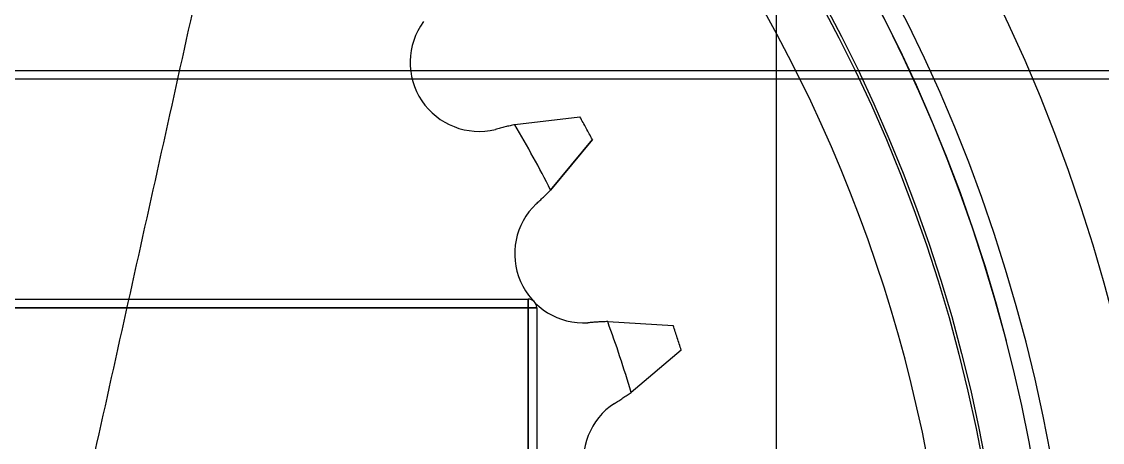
# Model space of a CAD drawing. Header units: metres. Extents: x 0 to 21025, y 0 to 14850.
# Drawn here: x 2787.4 to 2850.1, y 13704.3 to 13728.7 of the extents above; entities that cross this region are included whole.
import ezdxf

# ---------------------------------------------------------------- set-up
doc = ezdxf.new("R2010")
doc.units = ezdxf.units.M
doc.header["$LTSCALE"] = 25
doc.linetypes.add('DASHDOT', pattern=[25.4, 12.7, -6.35, 0, -6.35])
doc.linetypes.add('HIDDEN2', pattern=[4.7625, 3.175, -1.5875])
for name, color, linetype in [('SFU', 3, 'DASHDOT'), ('SL4', 4, 'Continuous'), ('ST1', 7, 'HIDDEN2')]:
    doc.layers.add(name, color=color, linetype=linetype)

msp = doc.modelspace()

# ---------------------------------------------------------------- linework, layer by layer
at = {"layer": 'SFU'}
msp.add_line((2831.166, 13749.136), (2831.166, 13686.436), dxfattribs=at)
at = {"layer": 'SL4'}
for p, q in [((2832.538, 13725.383), (2796.448, 13725.383)), ((2796.559, 13725.883), (2832.288, 13725.883)), ((2793.618, 13712.633), (2816.781, 13712.633)), ((2816.781, 13712.633), (2816.781, 13712.133)), ((2816.781, 13712.133), (2793.507, 13712.133)), ((2816.781, 13697.904), (2816.781, 13712.133)), ((2816.781, 13712.133), (2817.281, 13712.133)), ((2817.281, 13712.133), (2817.281, 13697.904))]:
    msp.add_line(p, q, dxfattribs=at)
for radius in [125, 123.91, 122.777, 119.686, 89.286]:
    msp.add_circle((2755.281, 13687.133), radius, dxfattribs=at)
for centre, radius, start, end in [((2755.281, 13687.133), 104.464, 84.34617, 70.62407), ((2755.281, 13687.133), 98.5, 84.12256, 70.84769), ((2755.281, 13687.133), 93.236, 82.04946, 72.92078), ((2755.281, 13687.133), 92.147, 81.13305, 347.48512), ((2755.281, 13687.133), 92.147, 347.48512, 73.8372), ((2755.281, 13687.133), 86.207, 285.15738, 49.81286), ((2816.781, 13712.133), 0.5, 0, 90)]:
    msp.add_arc(centre, radius, start, end, dxfattribs=at)
msp.add_open_spline([(2801.901, 13749.95), (2800.615, 13744.155), (2798.042, 13732.565), (2794.18, 13715.164), (2790.309, 13697.724), (2786.425, 13680.226), (2782.54, 13662.727), (2778.669, 13645.284), (2774.805, 13627.88), (2772.232, 13616.288), (2770.946, 13610.492)], degree=3, knots=[0, 0, 0, 0, 0.124879, 0.249755, 0.374717, 0.499956, 0.625212, 0.750198, 0.875098, 1, 1, 1, 1], dxfattribs=at)
at = {"layer": 'ST1'}
for p, q in [((2731.056, 13725.883), (2796.559, 13725.883)), ((2796.448, 13725.383), (2731.056, 13725.383)), ((2832.288, 13725.883), (2874.123, 13725.883)), ((2874.285, 13725.383), (2832.538, 13725.383)), ((2816.011, 13722.744), (2819.784, 13723.197)), ((2820.503, 13721.88), (2818.081, 13718.951)), ((2818.081, 13718.951), (2820.503, 13721.88)), ((2784.431, 13712.633), (2793.618, 13712.633)), ((2816.781, 13712.133), (2816.781, 13712.633)), ((2816.781, 13712.633), (2816.781, 13712.133)), ((2816.781, 13712.133), (2816.781, 13712.633)), ((2784.431, 13712.133), (2816.781, 13712.133)), ((2793.507, 13712.133), (2784.431, 13712.133)), ((2816.781, 13712.133), (2816.781, 13697.904)), ((2816.781, 13712.133), (2817.281, 13712.133)), ((2817.281, 13712.133), (2816.781, 13712.133)), ((2817.281, 13712.133), (2816.781, 13712.133)), ((2821.393, 13711.328), (2825.187, 13711.1)), ((2825.659, 13709.676), (2822.753, 13707.227))]:
    msp.add_line(p, q, dxfattribs=at)
for radius in [114.333, 92.131, 89.448]:
    msp.add_circle((2755.281, 13687.133), radius, dxfattribs=at)
for centre, radius, start, end in [((2813.936, 13726.356), 4, 143.84088, 283.7008), ((2755.281, 13687.133), 73.9, 28.04648, 29.20948), ((2820.382, 13702.285), 20.92, 102.06005, 105.23733), ((2755.281, 13687.133), 70.4, 26.86961, 30.38635), ((2803.238, 13733.693), 20.92, 312.01863, 315.19591), ((2819.997, 13715.253), 4, 133.55516, 273.41508), ((2822.041, 13690.418), 20.92, 91.77434, 94.95162), ((2755.281, 13687.133), 70.4, 16.5839, 20.10063), ((2755.281, 13687.133), 73.9, 17.76077, 18.92376), ((2810.781, 13724.382), 20.92, 301.73292, 304.9102), ((2823.978, 13703.245), 4, 123.26945, 263.12937)]:
    msp.add_arc(centre, radius, start, end, dxfattribs=at)

doc.saveas('drawing.dxf')
